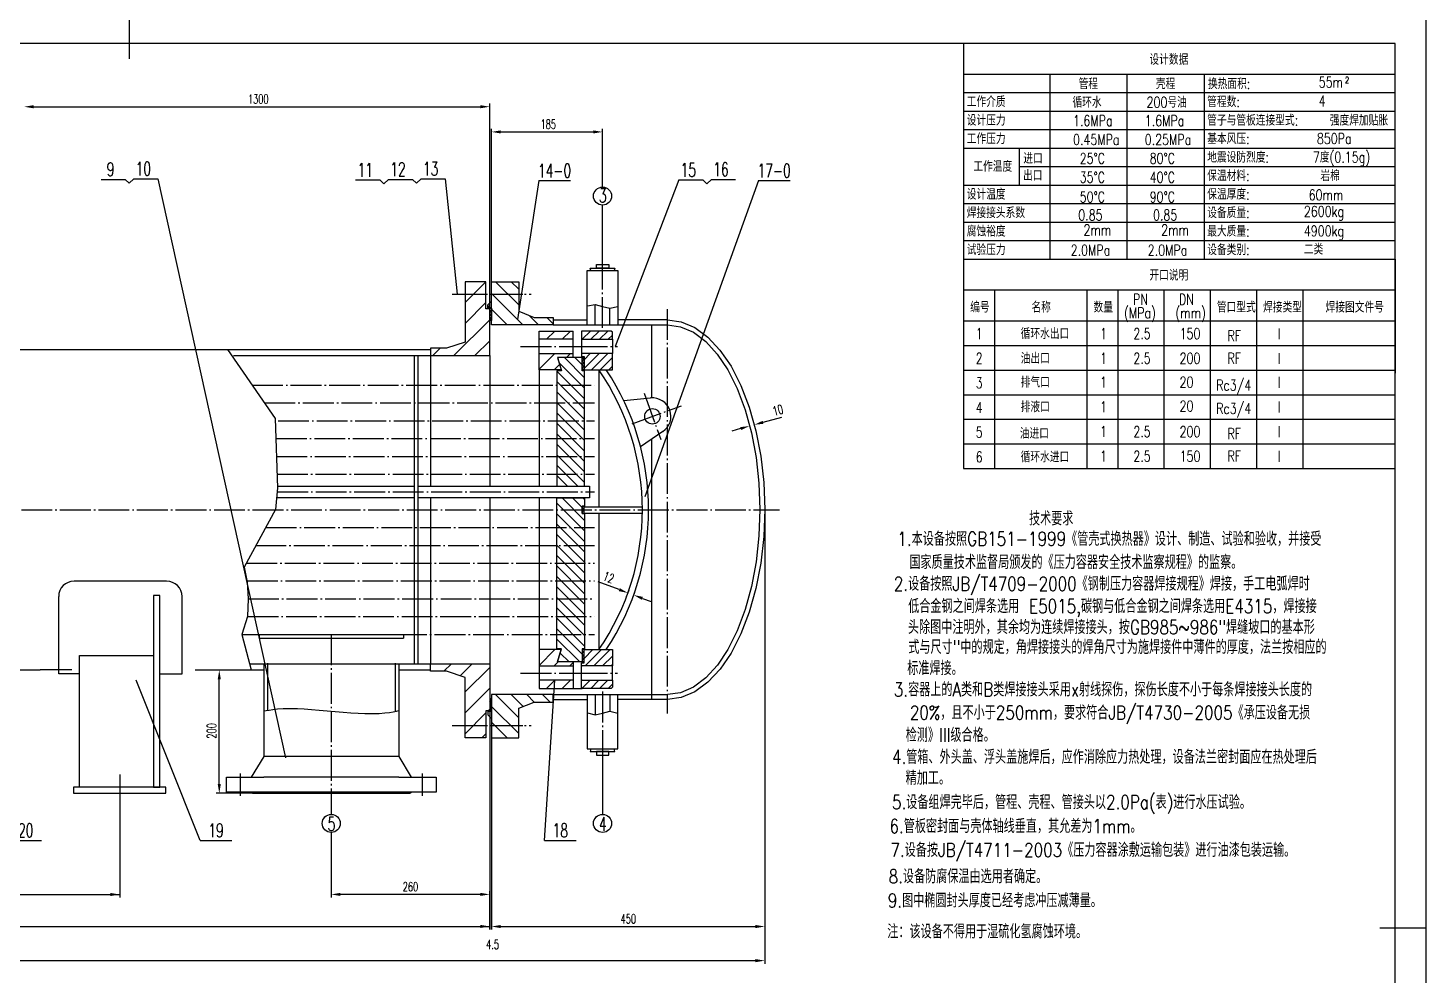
# Model space of a CAD drawing. Extents: x 1146 to 4564, y 131 to 1670.
# Drawn here: x 2756.7 to 3210.2, y 763.7 to 1071 of the extents above; entities that cross this region are included whole.
import ezdxf
from ezdxf.enums import TextEntityAlignment as Align

# ---------------------------------------------------------------- set-up
doc = ezdxf.new("R2010")
doc.units = 0
doc.header["$LTSCALE"] = 2
doc.header["$MEASUREMENT"] = 0
doc.linetypes.add('CENTER', pattern=[6.25, 5, -0.5, 0.25, -0.5])
doc.layers.get('0').update_dxf_attribs({"linetype": 'CONTINUOUS'})
for name, color, linetype in [('1', 2, 'CONTINUOUS'), ('2', 4, 'CONTINUOUS'), ('4', 2, 'CENTER'), ('文字', 7, 'CONTINUOUS'), ('粗线', 3, 'CONTINUOUS'), ('细线', 7, 'CONTINUOUS')]:
    doc.layers.add(name, color=color, linetype=linetype)
doc.styles.add('HZ', font='TXT.shx', dxfattribs={"width": 0.65, "bigfont": 'HZTXT.shx'})

msp = doc.modelspace()

# ---------------------------------------------------------------- linework, layer by layer
at = {"color": 3, "linetype": 'Continuous'}
for p, q in [((2789.69, 1061.03), (2789.69, 1076.03)), ((3200.19, 1066.03), (2394.19, 1066.03)), ((3200.19, 492.03), (3200.19, 1066.03)), ((3195.19, 779.03), (3210.19, 779.03))]:
    msp.add_line(p, q, dxfattribs=at)
at = {"color": 7, "linetype": 'Continuous'}
for p, q in [((3210.19, 482.03), (3210.19, 1076.03)), ((2758.53, 1045.46), (2903.49, 1045.46)), ((2906.49, 1038.3), (2906.49, 1046.46)), ((2906.49, 1000.89), (2906.49, 1038.3)), ((2907.09, 1021.41), (2907.09, 1038.29)), ((2910.09, 1037.29), (2940.09, 1037.29)), ((2943.09, 1019.4), (2943.09, 1038.29)), ((2798.89, 1022.11), (2840.23, 834.2)), ((2892.07, 1022.11), (2895.9, 984.69)), ((2907.09, 979.82), (2907.09, 1021.41)), ((2922.45, 1021.48), (2915.49, 976.46)), ((2967.79, 1021.69), (2947.17, 967.69)), ((2993.66, 1021.48), (2956.76, 918.91)), ((2943.09, 995.29), (2943.09, 1013.53)), ((2906.49, 979.89), (2906.49, 1000.89)), ((2821.43, 966.69), (2836.9, 944.29)), ((2836.9, 944.29), (2837.67, 921.83)), ((2995.17, 943.07), (3001.24, 944.77)), ((2987.88, 941.03), (2984.99, 940.22)), ((2837.67, 921.83), (2837.07, 914.81)), ((2837.07, 914.81), (2826.88, 896.09)), ((2826.88, 896.09), (2827.78, 891.22)), ((2827.78, 891.22), (2828.11, 885.81)), ((2948.52, 888.76), (2941.71, 891.31)), ((2950.9, 886.57), (2951.68, 888.64)), ((2952.78, 885.87), (2953.55, 887.93)), ((2956.01, 885.94), (2958.82, 884.89)), ((2812.62, 807.4), (2791.8, 859.39)), ((2818.78, 825.69), (2818.78, 859.69)), ((2924.29, 807.4), (2927.58, 859.39)), ((2906.49, 849.49), (2906.49, 818.01)), ((2907.09, 849.37), (2907.09, 832.12)), ((2907.09, 832.12), (2907.09, 778.45)), ((2943.09, 834.09), (2943.09, 815.84)), ((2829.59, 822.69), (2817.78, 822.69)), ((2786.49, 818), (2786.49, 788.84)), ((2855.09, 818.95), (2855.09, 815.84)), ((2906.49, 820.27), (2906.49, 778.47)), ((2855.09, 809.97), (2855.09, 788.87)), ((2556.55, 789.84), (2786.49, 789.84)), ((2903.49, 789.87), (2858.09, 789.87)), ((2906.49, 778.47), (2906.49, 790.87)), ((2995.69, 792.29), (2995.69, 778.45)), ((2995.69, 792.29), (2995.69, 767.38)), ((2559.55, 779.47), (2906.49, 779.47)), ((2910.09, 779.45), (2992.69, 779.45)), ((2437.95, 768.38), (2992.69, 768.38))]:
    msp.add_line(p, q, dxfattribs=at)
for centre in [(2943.09, 1016.47), (2855.09, 812.91), (2943.09, 812.91)]:
    msp.add_circle(centre, 2.94, dxfattribs=at)
for points in [[(2758.53, 1045.96), (2758.53, 1044.96), (2755.53, 1045.46)], [(2903.49, 1045.96), (2903.49, 1044.96), (2906.49, 1045.46)], [(2910.09, 1037.79), (2910.09, 1036.79), (2907.09, 1037.29)], [(2940.09, 1037.79), (2940.09, 1036.79), (2943.09, 1037.29)], [(2995.04, 943.56), (2995.31, 942.59), (2992.29, 942.26)], [(2987.74, 941.51), (2988.01, 940.55), (2990.77, 941.84)], [(2948.69, 889.22), (2948.34, 888.29), (2951.33, 887.7)], [(2956.18, 886.41), (2955.83, 885.48), (2953.2, 887)], [(2818.28, 859.69), (2819.28, 859.69), (2818.78, 862.69)], [(2818.28, 825.69), (2819.28, 825.69), (2818.78, 822.69)], [(2783.49, 790.34), (2783.49, 789.34), (2786.49, 789.84)], [(2858.09, 790.37), (2858.09, 789.37), (2855.09, 789.87)], [(2903.49, 790.37), (2903.49, 789.37), (2906.49, 789.87)], [(2903.49, 779.97), (2903.49, 778.97), (2906.49, 779.47)], [(2910.09, 779.95), (2910.09, 778.95), (2907.09, 779.45)], [(2992.69, 779.95), (2992.69, 778.95), (2995.69, 779.45)], [(2992.69, 768.88), (2992.69, 767.88), (2995.69, 768.38)]]:
    msp.add_solid(points, dxfattribs=at)
at = {"layer": '1'}
for p, q in [((2780.45, 1021.9), (2788.27, 1021.9)), ((2788.27, 1021.9), (2789.56, 1020.61)), ((2789.56, 1020.61), (2791.06, 1022.11)), ((2791.06, 1022.11), (2798.89, 1022.11)), ((2863.01, 1021.69), (2870.83, 1021.69)), ((2870.83, 1021.69), (2872.13, 1020.4)), ((2872.13, 1020.4), (2873.63, 1021.9)), ((2873.63, 1021.9), (2881.45, 1021.9)), ((2881.45, 1021.9), (2882.74, 1020.61)), ((2882.74, 1020.61), (2884.24, 1022.11)), ((2884.24, 1022.11), (2892.07, 1022.11)), ((2922.45, 1021.48), (2932.68, 1021.48)), ((2967.79, 1021.69), (2975.62, 1021.69)), ((2975.62, 1021.69), (2976.91, 1020.4)), ((2976.91, 1020.4), (2978.41, 1021.9)), ((2978.41, 1021.9), (2986.23, 1021.9)), ((2993.66, 1021.48), (3003.9, 1021.48)), ((2905.28, 988.69), (2898.49, 981.89)), ((2908.36, 988.69), (2915.89, 981.15)), ((2915.89, 986.24), (2913.45, 988.69)), ((2917.26, 974.69), (2907.09, 984.86)), ((2898.49, 975.11), (2905.29, 981.91)), ((2905.89, 980.97), (2906.67, 980.19)), ((2907.09, 979.54), (2906.49, 978.94)), ((2906.82, 980.09), (2907.09, 979.82)), ((2907.09, 979.77), (2912.17, 974.69)), ((2938.23, 980.84), (2940.73, 981.29)), ((2940.73, 981.29), (2943.09, 980.69)), ((2943.09, 980.69), (2945.45, 980.09)), ((2945.45, 980.09), (2948.09, 980.69)), ((2906.49, 976.32), (2894.86, 964.69)), ((2907.09, 978.69), (2906.49, 979.29)), ((2906.49, 977.8), (2907.09, 978.4)), ((2906.49, 978.15), (2907.09, 977.55)), ((2907.09, 977.27), (2906.49, 976.67)), ((2907.09, 976.42), (2906.49, 977.02)), ((2907.04, 976.09), (2907.09, 976.14)), ((2919.33, 977.71), (2922.36, 974.69)), ((2927.09, 975.04), (2925.05, 977.09)), ((2927.6, 972.69), (2924.9, 969.99)), ((2929.99, 969.99), (2932.69, 972.69)), ((2939.14, 972.69), (2936.44, 969.99)), ((2939.27, 969.99), (2941.97, 972.69)), ((2944.79, 972.69), (2942.09, 969.99)), ((2944.92, 969.99), (2946.29, 971.36)), ((2888.07, 964.69), (2890.47, 967.09)), ((2901.65, 964.69), (2906.49, 969.53)), ((2927.6, 965.39), (2922.49, 960.28)), ((2927.39, 960.09), (2929.17, 961.87)), ((2937.29, 954.11), (2929.02, 962.38)), ((2930.71, 964.09), (2937.29, 957.5)), ((2931.39, 964.09), (2932.69, 965.39)), ((2936.49, 961.7), (2934.1, 964.09)), ((2936.49, 964.1), (2936.48, 964.09)), ((2936.49, 963.99), (2937.09, 963.39)), ((2937.09, 963.55), (2936.49, 962.95)), ((2937.09, 962.26), (2936.49, 962.86)), ((2936.49, 961.81), (2937.09, 962.41)), ((2936.49, 961.73), (2937.09, 961.13)), ((2939.13, 965.39), (2937.09, 963.34)), ((2937.09, 960.51), (2941.96, 965.39)), ((2944.79, 965.39), (2939.49, 960.09)), ((2942.32, 960.09), (2946.29, 964.06)), ((2928.29, 959.71), (2937.29, 950.71)), ((2937.09, 961.28), (2936.49, 960.68)), ((2937, 960.09), (2936.49, 960.6)), ((2937.03, 960.09), (2937.09, 960.15)), ((2946.29, 961.23), (2945.15, 960.09)), ((2937.29, 947.32), (2928.29, 956.32)), ((2928.29, 952.93), (2937.29, 943.93)), ((2937.29, 940.53), (2928.29, 949.53)), ((2928.29, 946.14), (2937.29, 937.14)), ((2937.29, 933.74), (2928.29, 942.74)), ((2928.29, 939.35), (2937.29, 930.35)), ((2937.29, 926.96), (2928.29, 935.96)), ((2928.29, 932.56), (2937.29, 923.56)), ((2935.07, 922.39), (2928.29, 929.17)), ((2928.29, 925.77), (2931.68, 922.39)), ((2928.29, 916.81), (2937.29, 907.81)), ((2937.29, 911.2), (2929.96, 918.54)), ((2933.35, 918.54), (2936.49, 915.4)), ((2937.29, 917.99), (2936.74, 918.54)), ((2937.29, 904.41), (2928.29, 913.41)), ((2936.61, 915.83), (2936.49, 915.62)), ((2936.49, 915.38), (2937.09, 915.03)), ((2936.49, 914.02), (2937.09, 915.06)), ((2937.09, 914.11), (2936.49, 914.45)), ((2936.49, 913.53), (2936.67, 913.43)), ((2995.69, 914.69), (2995.69, 792.29)), ((2928.29, 910.02), (2937.29, 901.02)), ((2937.29, 897.63), (2928.29, 906.63)), ((2928.29, 903.23), (2937.29, 894.23)), ((2937.29, 890.84), (2928.29, 899.84)), ((2928.29, 896.44), (2937.29, 887.44)), ((2937.29, 884.05), (2928.29, 893.05)), ((2928.29, 889.65), (2937.29, 880.65)), ((2828.11, 885.81), (2827.94, 880.04)), ((2937.29, 877.26), (2928.29, 886.26)), ((2827.94, 880.04), (2826.12, 874.26)), ((2928.29, 882.87), (2937.29, 873.87)), ((2937.29, 870.47), (2928.29, 879.47)), ((2928.29, 876.08), (2936.49, 867.88)), ((2826.12, 874.26), (2829.11, 862.69)), ((2935.69, 865.29), (2928.29, 872.68)), ((2927.58, 869.29), (2922.49, 864.2)), ((2929.39, 868.19), (2932.3, 865.29)), ((2936.49, 868.96), (2937.09, 868.36)), ((2937.09, 868.77), (2936.49, 868.16)), ((2937.09, 867.23), (2936.49, 867.83)), ((2936.49, 867.03), (2937.09, 867.63)), ((2936.49, 866.7), (2937.09, 866.1)), ((2937.09, 866.5), (2936.49, 865.9)), ((2939.91, 869.29), (2937.09, 866.47)), ((2937.44, 863.99), (2942.74, 869.29)), ((2945.56, 869.29), (2940.26, 863.99)), ((2943.09, 863.99), (2946.29, 867.18)), ((2894.05, 864.69), (2891.65, 862.29)), ((2896.95, 860.8), (2900.84, 864.69)), ((2906.49, 863.55), (2898.49, 855.55)), ((2927.37, 863.99), (2928.67, 865.29)), ((2933.59, 865.12), (2932.46, 863.99)), ((2936.77, 865.29), (2936.49, 865.56)), ((2937.01, 865.29), (2937.09, 865.37)), ((2946.29, 864.36), (2945.92, 863.99)), ((2927.58, 859.39), (2924.88, 856.69)), ((2929.97, 856.69), (2932.67, 859.39)), ((2939.12, 859.39), (2936.42, 856.69)), ((2939.24, 856.69), (2941.94, 859.39)), ((2944.77, 859.39), (2942.07, 856.69)), ((2944.9, 856.69), (2946.29, 858.08)), ((2898.49, 848.76), (2906.49, 856.76)), ((2907.09, 852.77), (2906.49, 852.17)), ((2907.09, 851.97), (2906.49, 852.57)), ((2906.91, 853.29), (2907.09, 853.1)), ((2908.37, 854.69), (2915.89, 847.17)), ((2917.3, 850.85), (2913.46, 854.69)), ((2918.56, 854.69), (2920.96, 852.29)), ((2926.05, 852.29), (2923.65, 854.69)), ((2833.25, 849.48), (2833.96, 849.52)), ((2833.96, 849.52), (2834.95, 849.7)), ((2834.95, 849.7), (2836.19, 849.89)), ((2836.19, 849.89), (2837.7, 850.05)), ((2837.7, 850.05), (2839.51, 850.16)), ((2839.51, 850.16), (2841.65, 850.2)), ((2841.65, 850.2), (2844.14, 850.15)), ((2844.14, 850.15), (2846.33, 850.04)), ((2846.33, 850.04), (2848.71, 849.88)), ((2848.71, 849.88), (2851.21, 849.67)), ((2851.21, 849.67), (2853.79, 849.45)), ((2853.79, 849.45), (2856.39, 849.22)), ((2856.39, 849.22), (2858.97, 849)), ((2858.97, 849), (2861.47, 848.8)), ((2861.47, 848.8), (2863.85, 848.65)), ((2863.85, 848.65), (2866.04, 848.55)), ((2866.04, 848.55), (2868.54, 848.53)), ((2868.54, 848.53), (2870.67, 848.6)), ((2870.67, 848.6), (2872.49, 848.74)), ((2872.49, 848.74), (2873.99, 848.93)), ((2873.99, 848.93), (2875.23, 849.15)), ((2875.23, 849.15), (2876.22, 849.36)), ((2876.22, 849.36), (2876.99, 849.55)), ((2905.29, 848.77), (2898.49, 841.97)), ((2906.49, 849.97), (2906.01, 849.49)), ((2906.49, 851.03), (2907.09, 851.63)), ((2906.49, 851.44), (2907.09, 850.84)), ((2907.09, 850.5), (2906.49, 849.9)), ((2907.09, 849.71), (2906.49, 850.31)), ((2907.01, 849.29), (2907.09, 849.37)), ((2915.89, 842.08), (2907.09, 850.88)), ((2938.23, 848.81), (2940.73, 848.09)), ((2940.73, 848.09), (2943.09, 848.69)), ((2943.09, 848.69), (2945.45, 849.29)), ((2945.45, 849.29), (2948.09, 848.69)), ((2907.09, 845.79), (2912.19, 840.69)), ((2903.99, 840.69), (2905.29, 841.98)), ((2786.49, 828.79), (2786.49, 818)), ((2750.93, 807.4), (2761.16, 807.4)), ((2812.62, 807.4), (2822.86, 807.4)), ((2924.29, 807.4), (2934.53, 807.4))]:
    msp.add_line(p, q, dxfattribs=at)
at = {"layer": '2'}
for p, q in [((2939.09, 993.09), (2947.09, 993.09)), ((2939.29, 992.29), (2939.09, 993.09)), ((2941.09, 994.29), (2945.09, 994.29)), ((2941.09, 993.09), (2941.09, 994.29)), ((2945.09, 993.09), (2941.09, 993.09)), ((2945.09, 994.29), (2945.09, 993.09)), ((2947.09, 993.09), (2946.89, 992.29)), ((2898.49, 988.69), (2898.49, 969.09)), ((2905.29, 988.69), (2898.49, 988.69)), ((2905.29, 979.89), (2905.29, 988.69)), ((2907.09, 982.39), (2907.09, 988.69)), ((2907.09, 988.69), (2915.89, 988.69)), ((2915.89, 988.69), (2915.89, 979.09)), ((2938.09, 974.69), (2938.09, 992.29)), ((2938.09, 992.29), (2948.09, 992.29)), ((2948.09, 992.29), (2948.09, 974.69)), ((2906.49, 979.89), (2905.29, 979.89)), ((2905.89, 981.19), (2907.09, 982.39)), ((2905.89, 980.19), (2905.89, 981.19)), ((2907.09, 980.19), (2905.89, 980.19)), ((2906.49, 976.09), (2906.49, 980.09)), ((2906.49, 980.09), (2907.09, 980.09)), ((2906.49, 964.69), (2906.49, 979.89)), ((2907.09, 974.69), (2907.09, 980.19)), ((2907.09, 980.09), (2907.09, 976.09)), ((2940.73, 974.69), (2940.73, 981.29)), ((2945.45, 974.69), (2945.45, 980.09)), ((2907.09, 976.09), (2906.49, 976.09)), ((2915.89, 979.09), (2920.89, 977.09)), ((2920.89, 977.09), (2927.09, 977.09)), ((2927.09, 977.09), (2927.09, 974.69)), ((2927.09, 976.29), (2938.09, 976.29)), ((2964.09, 976.29), (2948.09, 976.29)), ((2964.11, 976.29), (2968.6, 975.66)), ((2968.6, 975.66), (2973.01, 973.79)), ((2927.09, 974.69), (2907.09, 974.69)), ((2922.49, 972.69), (2933.59, 972.69)), ((2922.49, 969.99), (2922.49, 972.69)), ((2927.09, 974.69), (2964.09, 974.69)), ((2933.59, 964.09), (2933.59, 972.69)), ((2945.89, 972.69), (2936.29, 972.69)), ((2936.29, 972.69), (2936.29, 969.99)), ((2946.29, 972.29), (2945.89, 972.69)), ((2946.29, 969.99), (2946.29, 972.29)), ((2959.09, 950.99), (2959.09, 974.69)), ((2964.11, 974.69), (2968.38, 974.07)), ((2968.38, 974.07), (2972.56, 972.26)), ((2972.56, 972.26), (2976.56, 969.27)), ((2973.01, 973.79), (2977.23, 970.72)), ((2977.23, 970.72), (2981.18, 966.51)), ((2712.15, 966.69), (2887.29, 966.69)), ((2892.49, 967.09), (2887.29, 967.09)), ((2887.29, 967.09), (2887.29, 964.69)), ((2898.49, 969.09), (2892.49, 967.09)), ((2933.59, 969.99), (2922.49, 969.99)), ((2922.49, 965.39), (2922.49, 969.99)), ((2936.49, 969.99), (2936.29, 969.99)), ((2936.29, 969.99), (2946.29, 969.99)), ((2936.29, 969.99), (2936.29, 965.39)), ((2946.29, 969.99), (2946.29, 965.39)), ((2976.56, 969.27), (2980.32, 965.17)), ((2981.18, 966.51), (2984.79, 961.25)), ((2823.39, 964.69), (2887.29, 964.69)), ((2881.99, 964.69), (2881.99, 864.69)), ((2883.19, 964.69), (2883.19, 864.69)), ((2887.29, 964.69), (2887.29, 922.39)), ((2887.29, 964.69), (2906.49, 964.69)), ((2906.49, 964.69), (2906.49, 922.39)), ((2922.49, 965.39), (2933.59, 965.39)), ((2922.49, 960.09), (2922.49, 965.39)), ((2928.49, 964.09), (2929.71, 960.09)), ((2936.49, 964.09), (2928.49, 964.09)), ((2928.89, 964.09), (2928.59, 963.79)), ((2928.59, 963.79), (2929.81, 959.79)), ((2936.49, 964.09), (2928.89, 964.09)), ((2936.29, 965.39), (2936.49, 965.39)), ((2946.29, 965.39), (2936.29, 965.39)), ((2936.29, 965.39), (2936.29, 964.39)), ((2936.29, 964.39), (2937.09, 964.39)), ((2936.49, 960.09), (2936.49, 964.09)), ((2936.49, 964.09), (2937.09, 964.09)), ((2936.49, 959.79), (2936.49, 964.09)), ((2937.09, 964.39), (2937.09, 960.09)), ((2937.09, 964.09), (2937.09, 960.09)), ((2946.29, 960.09), (2946.29, 965.39)), ((2980.32, 965.17), (2983.74, 960.04)), ((2922.49, 960.09), (2922.49, 922.36)), ((2929.71, 960.09), (2922.49, 960.09)), ((2928.29, 959.79), (2928.29, 922.39)), ((2929.81, 959.79), (2928.29, 959.79)), ((2937.09, 960.09), (2936.49, 960.09)), ((2937.29, 959.79), (2936.49, 959.79)), ((2937.09, 960.09), (2946.29, 960.09)), ((2937.29, 922.39), (2937.29, 959.79)), ((2941.88, 960.09), (2941.88, 915.69)), ((2983.74, 960.04), (2986.77, 953.99)), ((2984.79, 961.25), (2987.98, 955.04)), ((2986.77, 953.99), (2989.33, 947.15)), ((2987.98, 955.04), (2990.68, 948.01)), ((2949.96, 950.12), (2958.69, 950.96)), ((2990.68, 948.01), (2992.83, 940.3)), ((2989.33, 947.15), (2991.38, 939.64)), ((2962.67, 940.04), (2955.43, 935.08)), ((2991.38, 939.64), (2992.87, 931.62)), ((2992.83, 940.3), (2994.41, 932.07)), ((2959.09, 853.09), (2959.09, 937.59)), ((2992.87, 931.62), (2993.79, 923.26)), ((2994.41, 932.07), (2995.37, 923.49)), ((2837.65, 922.39), (2881.99, 922.39)), ((2883.19, 922.39), (2938.89, 922.39)), ((2928.29, 922.39), (2937.29, 922.39)), ((2938.89, 922.39), (2938.89, 918.54)), ((2993.79, 923.26), (2994.09, 914.73)), ((2995.37, 923.49), (2995.69, 914.73)), ((2881.99, 918.54), (2837.39, 918.54)), ((2938.89, 918.54), (2883.19, 918.54)), ((2887.29, 918.54), (2887.29, 864.69)), ((2906.49, 918.54), (2906.49, 864.69)), ((2922.49, 918.56), (2922.49, 869.29)), ((2928.29, 869.59), (2928.29, 918.54)), ((2928.29, 918.54), (2937.29, 918.54)), ((2937.29, 918.54), (2937.29, 915.63)), ((2936.49, 913.43), (2936.49, 915.83)), ((2936.49, 915.83), (2937.29, 915.83)), ((2937.09, 915.83), (2936.49, 915.83)), ((2936.49, 915.83), (2936.49, 913.43)), ((2937.29, 913.43), (2936.49, 913.43)), ((2936.49, 913.43), (2937.09, 913.43)), ((2937.09, 913.43), (2937.09, 915.83)), ((2937.09, 915.63), (2956, 915.63)), ((2937.09, 913.63), (2956, 913.63)), ((2937.29, 915.83), (2937.29, 915.83)), ((2937.29, 915.83), (2937.29, 915.63)), ((2937.29, 913.63), (2937.29, 913.43)), ((2937.29, 913.63), (2937.29, 869.59)), ((2937.29, 913.43), (2937.29, 913.43)), ((2941.88, 913.69), (2941.88, 869.29)), ((2994.09, 914.73), (2993.79, 906.2)), ((2995.69, 914.73), (2995.37, 905.97)), ((2993.79, 906.2), (2992.88, 897.83)), ((2995.37, 905.97), (2994.42, 897.38)), ((2992.88, 897.83), (2991.39, 889.81)), ((2994.42, 897.38), (2992.84, 889.15)), ((2801.69, 891.52), (2771.69, 891.52)), ((2991.39, 889.81), (2989.34, 882.3)), ((2992.84, 889.15), (2990.69, 881.44)), ((2766.69, 861.49), (2766.69, 886.52)), ((2797.49, 886.89), (2797.49, 824.69)), ((2799.49, 886.89), (2797.49, 886.89)), ((2799.49, 824.69), (2799.49, 886.89)), ((2806.69, 861.49), (2806.69, 886.52)), ((2989.34, 882.3), (2986.78, 875.45)), ((2990.69, 881.44), (2987.99, 874.4)), ((2986.78, 875.45), (2983.75, 869.39)), ((2831.67, 874.26), (2878.51, 874.26)), ((2831.67, 874.26), (2831.67, 873.06)), ((2831.67, 873.06), (2878.51, 873.06)), ((2878.51, 874.26), (2878.51, 873.06)), ((2987.99, 874.4), (2984.8, 868.18)), ((2773.49, 867.41), (2797.49, 867.41)), ((2773.49, 824.69), (2773.49, 867.41)), ((2797.49, 867.41), (2797.49, 824.69)), ((2929.71, 869.29), (2922.49, 869.29)), ((2922.49, 869.29), (2922.49, 863.99)), ((2929.81, 869.59), (2928.29, 869.59)), ((2928.49, 865.29), (2929.71, 869.29)), ((2928.59, 865.59), (2929.81, 869.59)), ((2936.49, 869.59), (2936.49, 865.29)), ((2937.29, 869.59), (2936.49, 869.59)), ((2936.49, 869.29), (2936.49, 865.29)), ((2937.09, 869.29), (2936.49, 869.29)), ((2937.09, 865.29), (2937.09, 869.29)), ((2937.09, 869.29), (2946.29, 869.29)), ((2937.09, 864.99), (2937.09, 869.29)), ((2946.29, 869.29), (2946.29, 863.99)), ((2983.75, 869.39), (2980.33, 864.25)), ((2984.8, 868.18), (2981.2, 862.91)), ((2720.35, 862.69), (2760.69, 862.69)), ((2770.98, 862.69), (2760.69, 862.69)), ((2810.98, 862.69), (2833.19, 862.69)), ((2828.6, 864.69), (2887.29, 864.69)), ((2833.19, 864.69), (2833.19, 834.64)), ((2834.39, 864.89), (2834.39, 849.55)), ((2875.79, 864.89), (2875.79, 849.35)), ((2876.99, 864.69), (2876.99, 834.64)), ((2876.99, 862.69), (2887.29, 862.69)), ((2887.29, 864.69), (2906.49, 864.69)), ((2887.29, 862.29), (2887.29, 864.69)), ((2892.49, 862.29), (2887.29, 862.29)), ((2898.49, 860.29), (2892.49, 862.29)), ((2906.49, 864.69), (2906.49, 849.49)), ((2922.49, 863.99), (2933.59, 863.99)), ((2922.49, 863.99), (2922.49, 859.39)), ((2936.49, 865.29), (2928.49, 865.29)), ((2928.89, 865.29), (2928.59, 865.59)), ((2936.49, 865.29), (2928.89, 865.29)), ((2933.59, 865.29), (2933.59, 856.69)), ((2936.29, 864.99), (2937.09, 864.99)), ((2936.29, 856.69), (2936.29, 864.99)), ((2936.29, 863.99), (2936.49, 863.99)), ((2946.29, 863.99), (2936.29, 863.99)), ((2936.49, 865.29), (2937.09, 865.29)), ((2946.29, 859.39), (2946.29, 863.99)), ((2980.33, 864.25), (2976.58, 860.14)), ((2981.2, 862.91), (2977.25, 858.69)), ((2773.49, 861.49), (2766.69, 861.49)), ((2799.49, 861.49), (2806.69, 861.49)), ((2898.49, 840.69), (2898.49, 860.29)), ((2933.59, 859.39), (2922.49, 859.39)), ((2922.49, 859.39), (2922.49, 856.69)), ((2936.49, 859.39), (2936.29, 859.39)), ((2936.29, 859.39), (2946.29, 859.39)), ((2946.29, 857.09), (2945.89, 856.69)), ((2946.29, 859.39), (2946.29, 857.09)), ((2972.57, 857.14), (2968.39, 855.31)), ((2976.58, 860.14), (2972.57, 857.14)), ((2977.25, 858.69), (2973.02, 855.61)), ((2906.49, 853.29), (2906.49, 849.29)), ((2907.09, 853.29), (2906.49, 853.29)), ((2927.09, 854.69), (2907.09, 854.69)), ((2907.09, 854.69), (2907.09, 849.19)), ((2907.09, 849.29), (2907.09, 853.29)), ((2922.49, 856.69), (2936.49, 856.69)), ((2927.09, 852.29), (2927.09, 854.69)), ((2927.09, 854.69), (2964.09, 854.69)), ((2927.09, 853.09), (2938.09, 853.09)), ((2945.89, 856.69), (2936.29, 856.69)), ((2938.09, 854.69), (2938.09, 837.09)), ((2940.73, 854.69), (2940.73, 848.09)), ((2945.45, 854.69), (2945.45, 849.29)), ((2948.09, 837.09), (2948.09, 854.69)), ((2964.09, 853.09), (2948.09, 853.09)), ((2968.39, 855.31), (2964.13, 854.69)), ((2968.62, 853.73), (2964.13, 853.09)), ((2973.02, 855.61), (2968.62, 853.73)), ((2906.49, 849.49), (2905.29, 849.49)), ((2905.29, 849.49), (2905.29, 840.69)), ((2907.09, 849.19), (2905.89, 849.19)), ((2905.89, 849.19), (2905.89, 848.19)), ((2905.89, 848.19), (2907.09, 846.98)), ((2906.49, 849.29), (2907.09, 849.29)), ((2915.89, 850.29), (2920.89, 852.29)), ((2915.89, 840.69), (2915.89, 850.29)), ((2920.89, 852.29), (2927.09, 852.29)), ((2907.09, 846.99), (2907.09, 840.69)), ((2905.29, 840.69), (2898.49, 840.69)), ((2907.09, 840.69), (2915.89, 840.69)), ((2833.19, 834.64), (2829.14, 827.89)), ((2876.99, 834.64), (2833.19, 834.64)), ((2876.99, 834.64), (2881.04, 827.89)), ((2938.09, 837.09), (2948.09, 837.09)), ((2939.29, 837.09), (2939.09, 836.29)), ((2939.09, 836.29), (2947.09, 836.29)), ((2945.09, 836.29), (2941.09, 836.29)), ((2941.09, 836.29), (2941.09, 835.09)), ((2941.09, 835.09), (2945.09, 835.09)), ((2945.09, 835.09), (2945.09, 836.29)), ((2947.09, 836.29), (2946.89, 837.09)), ((2821.09, 823.09), (2821.09, 827.89)), ((2821.09, 827.89), (2833.19, 827.89)), ((2876.99, 827.89), (2833.19, 827.89)), ((2876.99, 827.89), (2889.09, 827.89)), ((2889.09, 827.89), (2889.09, 823.09)), ((2801.49, 824.69), (2771.49, 824.69)), ((2771.49, 824.69), (2771.49, 822.69)), ((2771.49, 822.69), (2801.49, 822.69)), ((2797.49, 824.69), (2799.49, 824.69)), ((2801.49, 822.69), (2801.49, 824.69)), ((2889.09, 823.09), (2821.09, 823.09)), ((2829.19, 823.09), (2829.59, 822.69)), ((2829.59, 822.69), (2880.59, 822.69)), ((2880.59, 822.69), (2880.99, 823.09))]:
    msp.add_line(p, q, dxfattribs=at)
msp.add_circle((2959.27, 944.99), 2.5, dxfattribs=at)
for centre, radius, start, end in [((2876.01, 914.69), 80, 325.4239, 34.5761), ((2876.01, 914.69), 82, 326.3816, 33.6184), ((2959.27, 944.99), 6, 304.4511, 95.5489), ((2771.69, 886.52), 5, 90, 180), ((2801.69, 886.52), 5, 0, 90)]:
    msp.add_arc(centre, radius, start, end, dxfattribs=at)
at = {"layer": '4'}
for p, q in [((2943.09, 973.69), (2943.09, 995.29)), ((2894.29, 984.69), (2919.89, 984.69)), ((2895.69, 984.69), (2917.29, 984.69)), ((2964.09, 979.8), (2964.09, 848.59)), ((2916.49, 967.69), (2942.49, 967.69)), ((2934.69, 967.69), (2947.89, 967.69)), ((2829.43, 955.11), (2940.49, 955.11)), ((2956.54, 952.51), (2962.01, 937.47)), ((2833.42, 949.34), (2940.49, 949.34)), ((2952.69, 942.6), (2968.67, 948.41)), ((2837.87, 943.56), (2940.49, 943.56)), ((2837.13, 937.79), (2940.49, 937.79)), ((2837.32, 932.01), (2940.49, 932.01)), ((2837.52, 926.24), (2940.49, 926.24)), ((2837.56, 920.46), (2940.49, 920.46)), ((2592.09, 914.69), (3000.48, 914.69)), ((2833.86, 908.91), (2940.49, 908.91)), ((2830.49, 903.14), (2940.49, 903.14)), ((2827.58, 897.36), (2940.49, 897.36)), ((2827.72, 891.59), (2940.49, 891.59)), ((2828.11, 885.81), (2940.49, 885.81)), ((2827.94, 880.04), (2940.49, 880.04)), ((2826.12, 874.26), (2940.49, 874.26)), ((2855.09, 874.26), (2855.09, 818.95)), ((2916.49, 861.69), (2942.49, 861.69)), ((2934.69, 861.69), (2947.89, 861.69)), ((2943.09, 855.69), (2943.09, 834.09)), ((2894.29, 844.69), (2919.89, 844.69)), ((2895.69, 844.69), (2917.29, 844.69)), ((2825.59, 829.13), (2825.59, 821.89)), ((2884.59, 829.13), (2884.59, 821.89))]:
    msp.add_line(p, q, dxfattribs=at)
at = {"layer": '粗线'}
for p, q in [((3060.19, 1066.03), (3060.19, 996.03)), ((3088.19, 1056.03), (3088.19, 996.03)), ((3113.19, 1056.03), (3113.19, 996.03)), ((3138.19, 1056.03), (3138.19, 996.03)), ((3078.19, 1032.03), (3078.19, 1020.03)), ((3060.19, 996.03), (3060.19, 928.03)), ((3060.19, 996.03), (3200.19, 996.03)), ((3200.19, 996.03), (3200.19, 959.02)), ((3060.19, 986.03), (3200.19, 986.03)), ((3070.19, 986.03), (3070.19, 928.03)), ((3100.19, 986.03), (3100.19, 928.03)), ((3110.19, 986.03), (3110.19, 928.03)), ((3125.19, 986.03), (3125.19, 928.03)), ((3140.19, 986.03), (3140.19, 928.03)), ((3155.19, 986.03), (3155.19, 928.03)), ((3170.19, 986.03), (3170.19, 928.03)), ((3060.19, 976.03), (3200.19, 976.03))]:
    msp.add_line(p, q, dxfattribs=at)
at = {"layer": '细线'}
for p, q in [((3060.19, 1056.03), (3200.19, 1056.03)), ((3060.19, 1050.03), (3200.19, 1050.03)), ((3060.19, 1044.03), (3200.19, 1044.03)), ((3060.19, 1038.03), (3200.19, 1038.03)), ((3060.19, 1032.03), (3200.19, 1032.03)), ((3078.19, 1026.03), (3200.19, 1026.03)), ((3060.19, 1020.03), (3200.19, 1020.03)), ((3060.19, 1014.03), (3200.19, 1014.03)), ((3060.19, 1008.03), (3200.19, 1008.03)), ((3060.19, 1002.03), (3200.19, 1002.03)), ((3060.19, 968.03), (3200.19, 968.03)), ((3060.19, 960.03), (3200.19, 960.03)), ((3060.19, 952.03), (3200.19, 952.03)), ((3060.19, 944.03), (3200.19, 944.03)), ((3060.19, 936.03), (3200.19, 936.03)), ((3060.19, 928.03), (3200.19, 928.03))]:
    msp.add_line(p, q, dxfattribs=at)

# ---------------------------------------------------------------- texts
at = {"color": 7, "linetype": 'Continuous', "style": 'HZ'}
for s, height, width, p in [('1300', 3, 0.65, (2828.09, 1046.46)), ('185', 3, 0.65, (2922.98, 1038.29)), ('技术要求', 4.5, 0.8, (3081.42, 909.59)), ('头除图中注明外，其余均为连续焊接接头，按GB985~986"焊缝坡口的基本形', 4.5, 0.8, (3042.15, 874.35)), ('式与尺寸"中的规定，角焊接接头的焊角尺寸为施焊接件中薄件的厚度，法兰按相应的', 4.5, 0.8, (3042.27, 867.89)), ('标准焊接。', 4.5, 0.8, (3041.92, 861.03)), ('3.容器上的A类和B类焊接接头采用x射线探伤，探伤长度不小于每条焊接接头长度的', 4.5, 0.8, (3037.56, 854.11)), ('20%，且不小于250mm，要求符合JB/T4730-2005《承压设备无损', 4.5, 0.8, (3042.77, 846.61)), ('检测》III级合格。', 4.5, 0.8, (3041.43, 839.35)), ('7.设备按JB/T4711-2003《压力容器涂敷运输包装》进行油漆包装运输。', 4.5, 0.8, (3036.47, 802.04)), ('8.设备防腐保温由选用者确定。', 4.5, 0.8, (3035.89, 793.47)), ('9.图中椭圆封头厚度已经考虑冲压减薄量。', 4.5, 0.8, (3035.63, 785.65)), ('450', 3, 0.65, (2948.95, 780.45)), ('注：该设备不得用于湿硫化氢腐蚀环境。', 4.5, 0.8, (3035.45, 775.58)), ('4.5', 3, 0.65, (2905.35, 772.14))]:
    msp.add_text(s, height=height, dxfattribs=dict(at, width=width)).set_placement(p)
at = {"color": 7, "linetype": 'Continuous', "style": 'HZ', "width": 0.65}
for s, rotation, p in [('10', 15.6522, (2998.76, 945.12)), ('12', 339.4267, (2943, 891.9)), ('200', 90, (2817.78, 840.41))]:
    msp.add_text(s, height=3, rotation=rotation, dxfattribs=at).set_placement(p)
at = {"color": 7, "style": 'HZ', "width": 0.8}
for s, p in [('1.本设备按照GB151-1999《管壳式换热器》设计、制造、试验和验收，并接受', (3038.73, 902.99)), ('国家质量技术监督局颁发的《压力容器安全技术监察规程》的监察。', (3042.61, 895.43)), ('2.设备按照JB/T4709-2000《钢制压力容器焊接规程》焊接，手工电弧焊时', (3037.57, 888.43)), ('低合金钢之间焊条选用 E5015,碳钢与低合金钢之间焊条选用E4315，焊接接', (3042.23, 881.15)), ('4.管箱、外头盖、浮头盖施焊后，应作消除应力热处理，设备法兰密封面应在热处理后', (3036.97, 832.23)), ('精加工。', (3041.42, 825.42)), ('5.设备组焊完毕后，管程、壳程、管接头以2.0Pa(表)进行水压试验。', (3036.97, 817.55)), ('6.管板密封面与壳体轴线垂直，其允差为1mm。', (3036.16, 809.78))]:
    msp.add_text(s, height=4.5, dxfattribs=at).set_placement(p)
at = {"color": 7, "linetype": 'Continuous', "insert": (2880.79, 792.37), "char_height": 3, "attachment_point": 5, "style": 'HZ'}
msp.add_mtext('\\A1;260', dxfattribs=at)
at = {"layer": '1', "style": 'HZ', "width": 0.65}
for s, height, p in [('9', 4.5, (2783.54, 1022.9)), ('10', 4.5, (2794.16, 1023.11)), ('11', 4.5, (2866.1, 1022.69)), ('12', 4.5, (2876.72, 1022.9)), ('13', 4.5, (2887.34, 1023.11)), ('14-0', 4.5, (2927.53, 1022.48)), ('15', 4.5, (2970.89, 1022.69)), ('16', 4.5, (2981.5, 1022.9)), ('17-0', 4.5, (2998.75, 1022.48)), ('3', 4.48, (2943.17, 1014.4)), ('20', 4.5, (2756.01, 808.4)), ('19', 4.5, (2817.71, 808.4)), ('5', 4.48, (2855.17, 810.49)), ('18', 4.5, (2929.38, 808.4)), ('4', 4.48, (2943.17, 810.49))]:
    msp.add_text(s, height=height, dxfattribs=at).set_placement(p, align=Align.CENTER)
at = {"layer": '文字', "style": 'HZ', "width": 0.75}
for s, height, p in [('设计数据', 3.5, (3120.47, 1059.06)), ('管程', 3.5, (3097.51, 1051.18)), ('壳程', 3.5, (3122.56, 1051.18)), ('换热面积:', 3.5, (3139.45, 1051.18)), ('55m', 3.5, (3175.37, 1051.69)), ('2', 2, (3183.9, 1053.12)), ('工作介质', 3.5, (3061.22, 1045.34)), ('循环水', 3.5, (3095.52, 1045.17)), ('200号油', 3.5, (3119.55, 1045.17)), ('管程数:', 3.5, (3139.22, 1045.34)), ('4', 3.5, (3175.37, 1045.56)), ('设计压力', 3.5, (3061.22, 1039.34)), ('管子与管板连接型式:    强度焊加贴胀', 3.5, (3139.22, 1039.34)), ('1.6MPa', 3.5, (3095.69, 1039.18)), ('1.6MPa', 3.5, (3118.96, 1039.18)), ('工作压力', 3.5, (3061.22, 1033.34)), ('0.45MPa', 3.5, (3095.69, 1033.05)), ('0.25MPa', 3.5, (3118.96, 1033.05)), ('基本风压:    ', 3.5, (3139.22, 1033.34)), ('850Pa', 3.5, (3174.79, 1033.38)), ('进口', 3.5, (3079.57, 1026.96)), ('25%%dC', 3.5, (3097.85, 1026.94)), ('80%%dC', 3.5, (3120.55, 1026.94)), ('地震设防烈度:', 3.5, (3139.22, 1027.33)), ('7度(0.15g)', 3.5, (3173.5, 1027.36)), ('工作温度', 3.5, (3063.36, 1024.36)), ('出口', 3.5, (3079.48, 1021.42)), ('保温材料:         岩棉', 3.5, (3139.22, 1021.34)), ('35%%dC', 3.5, (3097.85, 1020.82)), ('40%%dC', 3.5, (3120.55, 1020.82)), ('设计温度', 3.5, (3061.22, 1015.34)), ('50%%dC', 3.5, (3097.85, 1014.4)), ('90%%dC', 3.5, (3120.55, 1014.4)), ('保温厚度:', 3.5, (3139.22, 1015.34)), ('60mm', 3.5, (3172.12, 1015.11)), ('焊接接头系数', 3.5, (3061.22, 1009.34)), ('0.85', 3.5, (3097.39, 1008.57)), ('0.85', 3.5, (3121.63, 1008.57)), ('设备质量:', 3.5, (3139.22, 1009.34)), ('2600kg', 3.5, (3170.56, 1009.74)), ('腐蚀裕度', 3.5, (3061.22, 1003.33)), ('2mm', 3.5, (3099.09, 1003.73)), ('2mm', 3.5, (3124.29, 1003.73)), ('最大质量:', 3.5, (3139.22, 1003.33)), ('4900kg', 3.5, (3170.56, 1003.42)), ('试验压力', 3.5, (3061.22, 997.33)), ('2.0MPa', 3.5, (3094.93, 997.18)), ('2.0MPa', 3.5, (3119.93, 997.18)), ('设备类别:', 3.5, (3139.22, 997.33)), ('二类', 3.5, (3170.56, 997.49)), ('开口说明', 3.5, (3120.47, 989.06)), ('PN', 3.5, (3115.15, 981.23)), ('DN', 3.5, (3130.05, 981.23)), ('编号', 3.5, (3062.34, 978.68)), ('名称', 3.5, (3082.21, 978.68)), ('数量', 3.5, (3102.34, 978.68)), ('(MPa)', 3.5, (3112.24, 976.82)), ('(mm)', 3.5, (3128.9, 976.82)), ('管口型式', 3.5, (3142.34, 978.68)), ('焊接类型', 3.5, (3157.34, 978.68)), ('焊接图文件号', 3.5, (3177.6, 978.68)), ('1', 3.5, (3064.12, 970.09)), ('循环水出口', 3.5, (3078.72, 970.09)), ('1', 3.5, (3104.44, 970.09)), ('2.5', 3.5, (3115.26, 970.09)), ('150', 3.5, (3130.26, 970.09)), ('RF', 3.5, (3145.78, 969.39)), ('I', 3.5, (3162.13, 970.04)), ('油出口', 3.5, (3078.72, 962.09)), ('2', 3.5, (3064.12, 962.09)), ('1', 3.5, (3104.44, 962.09)), ('2.5', 3.5, (3115.26, 962.09)), ('200', 3.5, (3130.26, 962.09)), ('RF', 3.5, (3145.78, 962.09)), ('I', 3.5, (3162.13, 962.04)), ('3', 3.5, (3064.12, 954.09)), ('排气口', 3.5, (3078.72, 954.34)), ('1', 3.5, (3104.44, 954.34)), ('20', 3.5, (3130.26, 954.34)), ('Rc3/4', 3.5, (3142.13, 953.35)), ('I', 3.5, (3162.13, 954.28)), ('4', 3.5, (3064.12, 946.09)), ('排液口', 3.5, (3078.72, 946.34)), ('1', 3.5, (3104.44, 946.34)), ('20', 3.5, (3130.26, 946.58)), ('Rc3/4', 3.5, (3142.13, 945.79)), ('I', 3.5, (3162.13, 946.28)), ('5', 3.5, (3064.12, 938.09)), ('油进口', 3.5, (3078.44, 937.72)), ('1', 3.5, (3104.44, 938.34)), ('2.5', 3.5, (3115.26, 938.28)), ('200', 3.5, (3130.26, 938.28)), ('RF', 3.5, (3145.78, 937.63)), ('I', 3.5, (3162.13, 938.28)), ('6', 3.5, (3064.12, 930.09)), ('循环水进口', 3.5, (3078.72, 930.09)), ('1', 3.5, (3104.44, 930.34)), ('2.5', 3.5, (3115.26, 930.31)), ('150', 3.5, (3130.26, 930.31)), ('RF', 3.5, (3145.78, 930.34)), ('I', 3.5, (3162.13, 930.28))]:
    msp.add_text(s, height=height, dxfattribs=at).set_placement(p)

doc.saveas('drawing.dxf')
